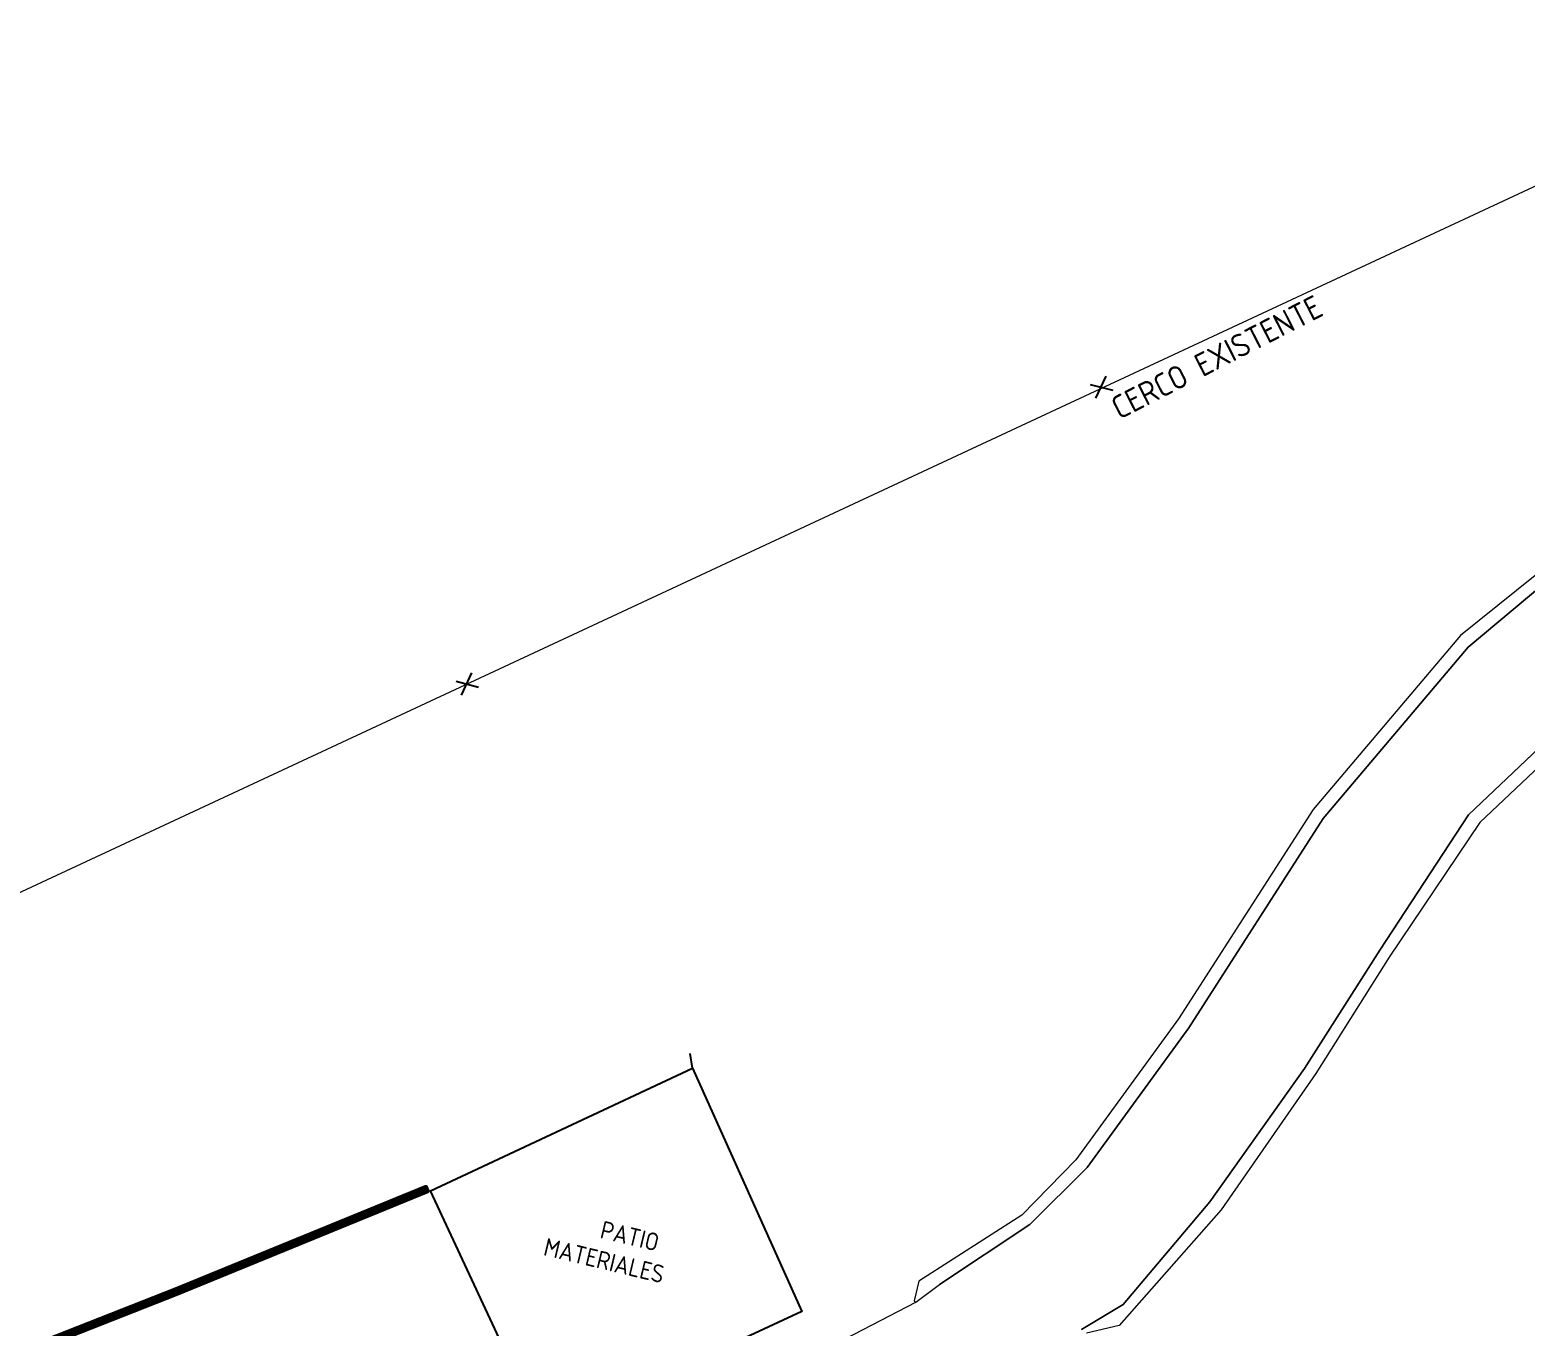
# Model space of a CAD drawing. Header units: inches. Extents: x 725.5 to 800.4, y -655.3 to -591.9.
# Drawn here: x 755.27 to 771.78, y -623.06 to -608.75 of the extents above; entities that cross this region are included whole.
import ezdxf

# ---------------------------------------------------------------- set-up
doc = ezdxf.new("R2010")
doc.units = ezdxf.units.IN
doc.header["$MEASUREMENT"] = 0
doc.linetypes.add('CONTINUA', pattern=[0])
doc.layers.add('ACHUTECH', color=24, linetype='Continuous', lineweight=18)
doc.layers.add('muro', color=7, linetype='Continuous', lineweight=70)
doc.layers.add('BARRERA', color=7, linetype='Continuous')
doc.layers.add('CERCO', color=7, linetype='Continuous')
doc.styles.get("Standard").update_dxf_attribs({"font": 'isocp2.shx'})

# ---------------------------------------------------------------- blocks, each defined once
blk = doc.blocks.new('A$C5E903277')
at = {"layer": 'CERCO'}
for p, q in [((1.052, 0.088), (0, 0.976)), ((0.223, 0), (0.869, 1.129))]:
    blk.add_line(p, q, dxfattribs=at)

msp = doc.modelspace()

# ---------------------------------------------------------------- hatches: boundary and pattern name
at = {"layer": 'muro'}
msp.add_hatch(color=256, dxfattribs=at).paths.add_polyline_path([(734.239, -634.471), (733.675, -631.821), (737.256, -630.426), (739.921, -629.377), (743.617, -627.934), (749.489, -625.61), (756.896, -622.696), (759.656, -621.567), (759.641, -621.531), (756.881, -622.659), (749.474, -625.574), (743.603, -627.897), (739.907, -629.34), (737.242, -630.389), (733.629, -631.797), (734.201, -634.479), (734.719, -636.633), (734.757, -636.624)])

# ---------------------------------------------------------------- linework, layer by layer
at = {"layer": 'ACHUTECH', "color": 7, "linetype": 'CONTINUA', "lineweight": 13, "ltscale": 500}
for p, q in [((732.952, -628.616), (775.589, -608.753)), ((771.89, -614.774), (771.066, -615.438)), ((771.149, -615.565), (771.986, -614.867)), ((771.986, -614.867), (771.149, -615.565)), ((771.066, -615.438), (769.441, -617.357)), ((769.55, -617.457), (771.149, -615.565)), ((771.149, -615.565), (769.55, -617.457)), ((771.156, -617.417), (772.556, -616.089)), ((772.641, -616.217), (771.279, -617.501)), ((769.441, -617.357), (767.951, -619.669)), ((768.065, -619.767), (769.55, -617.457)), ((769.55, -617.457), (768.065, -619.767)), ((770.176, -618.911), (771.156, -617.417)), ((771.279, -617.501), (770.279, -618.99)), ((769.345, -620.217), (770.176, -618.911)), ((770.279, -618.99), (769.469, -620.273)), ((767.951, -619.669), (766.82, -621.227)), ((766.943, -621.31), (768.065, -619.767)), ((768.065, -619.767), (766.943, -621.31)), ((768.3, -621.688), (769.345, -620.217)), ((769.469, -620.273), (768.423, -621.777)), ((766.82, -621.227), (766.221, -621.835)), ((766.31, -621.94), (766.943, -621.31)), ((766.943, -621.31), (766.31, -621.94)), ((768.423, -621.777), (767.298, -623.054)), ((767.342, -622.822), (768.3, -621.688)), ((766.221, -621.835), (765.085, -622.564)), ((765.313, -622.6), (766.31, -621.94)), ((766.31, -621.94), (765.313, -622.6)), ((765.085, -622.564), (765.033, -622.781)), ((765.05, -622.795), (765.313, -622.6)), ((765.033, -622.781), (765.05, -622.795)), ((764.079, -623.299), (765.05, -622.795)), ((766.88, -623.097), (767.342, -622.822)), ((767.298, -623.054), (766.937, -623.138))]:
    msp.add_line(p, q, dxfattribs=at)
msp.add_lwpolyline([(772.556, -616.089), (771.156, -617.417), (770.176, -618.911), (769.345, -620.217), (768.3, -621.688), (767.342, -622.822), (766.88, -623.097)], dxfattribs=at)
at = {"layer": 'CERCO'}
for points in [[(762.586, -620.213), (762.559, -620.051)], [(760.934, -624.228), (759.692, -621.568), (762.586, -620.213), (763.791, -622.9), (760.934, -624.228)]]:
    msp.add_lwpolyline(points, dxfattribs=at)
at = {"layer": 'muro'}
msp.add_lwpolyline([(734.239, -634.471), (733.675, -631.821), (737.256, -630.426), (739.921, -629.377), (743.617, -627.934), (749.489, -625.61), (756.896, -622.696), (759.656, -621.567), (759.641, -621.531), (756.881, -622.659), (749.474, -625.574), (743.603, -627.897), (739.907, -629.34), (737.242, -630.389), (733.629, -631.797), (734.201, -634.479), (734.719, -636.633), (734.757, -636.624)], close=True, dxfattribs=at)

# ---------------------------------------------------------------- block references
at = {"layer": 'muro', "xscale": 0.1970121470817941, "yscale": 0.1970121470817941, "zscale": 0.1970121470817941, "rotation": 285.1014788219539}
for p in [(766.967, -612.624), (759.963, -615.9)]:
    msp.add_blockref('A$C5E903277', p, dxfattribs=at)

# ---------------------------------------------------------------- texts
at = {"layer": 'ACHUTECH', "color": 7, "linetype": 'CONTINUA', "lineweight": 13, "ltscale": 500, "insert": (767.183, -612.831), "char_height": 0.25612, "width": 9.83281, "attachment_point": 1, "rotation": 27.0818}
msp.add_mtext('CERCO EXISTENTE', dxfattribs=at)
at = {"layer": 'BARRERA', "insert": (761.051, -621.765), "char_height": 0.197, "width": 1.81192, "attachment_point": 1, "rotation": 346.592}
msp.add_mtext('     PATIO\\PMATERIALES', dxfattribs=at)

doc.saveas('drawing.dxf')
